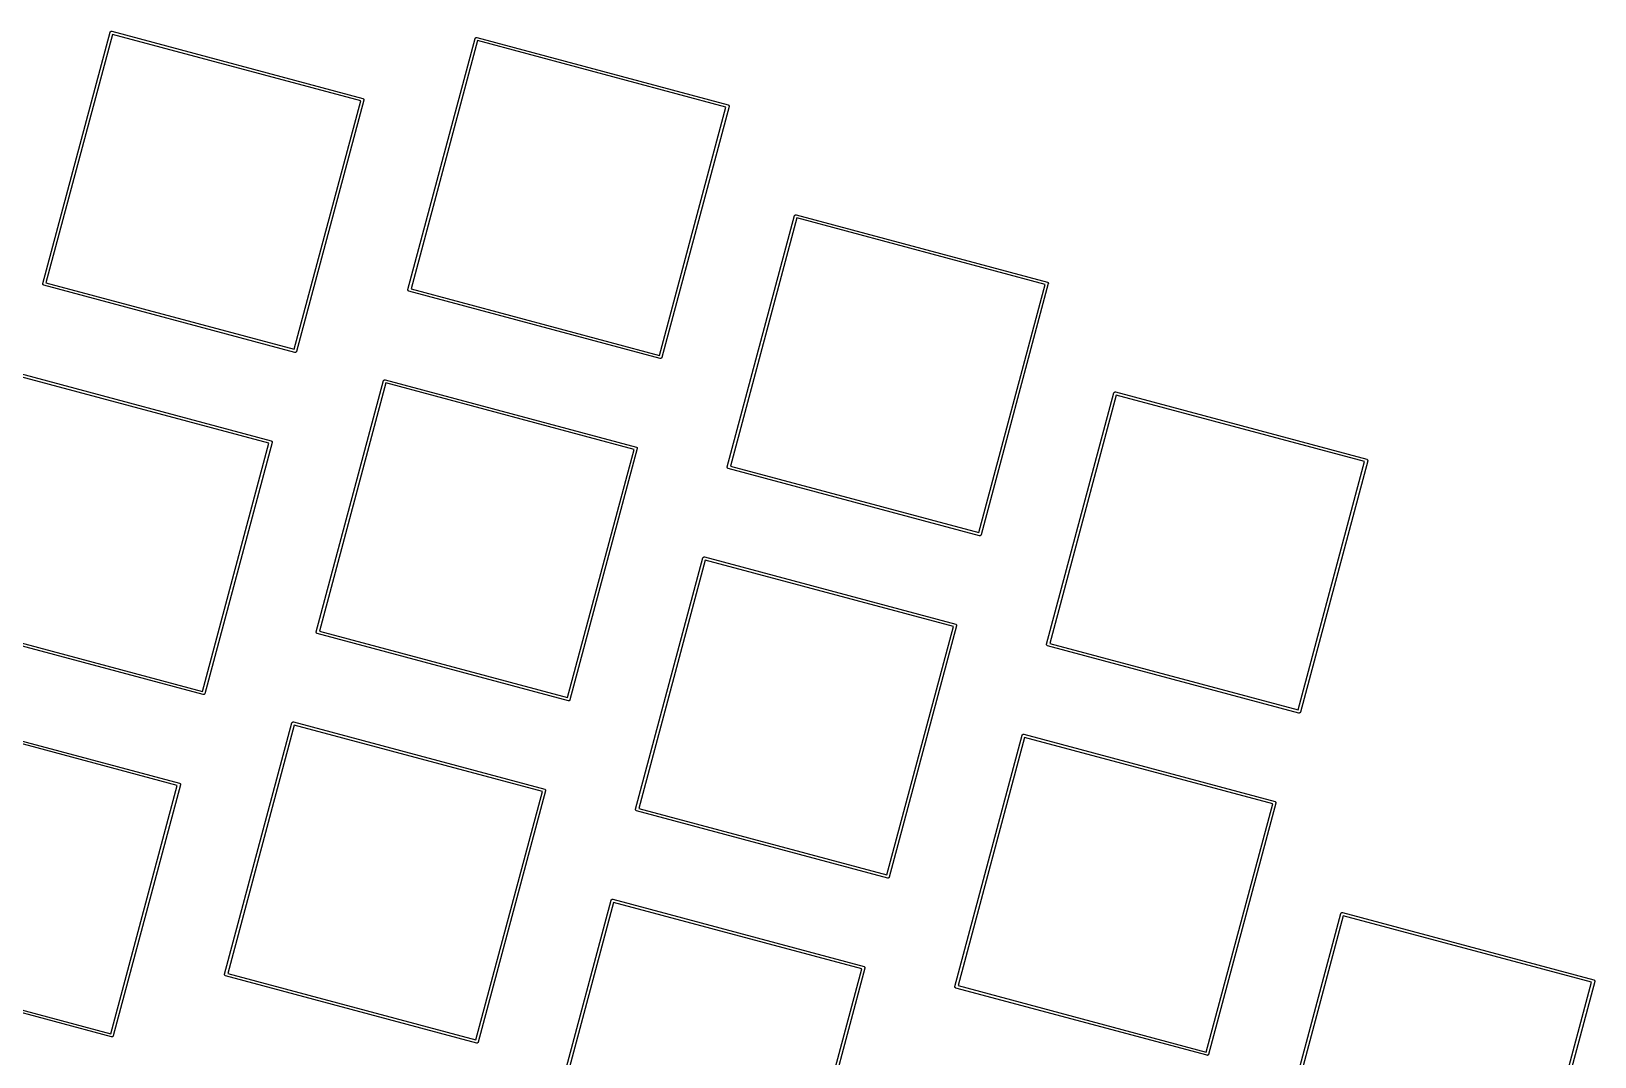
# Model space of a CAD drawing. Extents: x -13 to 326, y -133 to -5.
# Drawn here: x 63.3 to 147.3, y -70.1 to -15 of the extents above; entities that cross this region are included whole.
import ezdxf

# ---------------------------------------------------------------- set-up
doc = ezdxf.new("R2010")
doc.units = 0
doc.header["$MEASUREMENT"] = 0
doc.layers.add('BLACK', color=7, linetype='CONTINUOUS')

msp = doc.modelspace()

# ---------------------------------------------------------------- linework, layer by layer
at = {"layer": 'BLACK', "linetype": 'CONTINUOUS'}
for p, q in [((63.8771, -28.5407), (67.4963, -15.0339)), ((67.4963, -15.0339), (67.498, -15.0273)), ((67.4963, -15.0339), (67.4963, -15.0339)), ((67.498, -15.0273), (67.5019, -15.0218)), ((67.5019, -15.0218), (67.5048, -15.0157)), ((67.5048, -15.0157), (67.5096, -15.0109)), ((67.5096, -15.0109), (67.5135, -15.0053)), ((67.5135, -15.0053), (67.519, -15.0015)), ((67.519, -15.0015), (67.5238, -14.9967)), ((67.5238, -14.9967), (67.5299, -14.9938)), ((67.5299, -14.9938), (67.5355, -14.9899)), ((67.5355, -14.9899), (67.542, -14.9882)), ((67.542, -14.9882), (67.5481, -14.9853)), ((67.5481, -14.9853), (67.5549, -14.9847)), ((67.5549, -14.9847), (67.5614, -14.983)), ((67.5614, -14.983), (67.5682, -14.9836)), ((67.5682, -14.9836), (67.5749, -14.983)), ((67.5749, -14.983), (67.5814, -14.9847)), ((67.5814, -14.9847), (67.5815, -14.9847)), ((67.5815, -14.9847), (81.0883, -18.6039)), ((67.6221, -15.1534), (64.0458, -28.5002)), ((80.9688, -18.7296), (67.6221, -15.1534)), ((83.5107, -28.871), (87.1298, -15.3642)), ((87.2556, -15.4837), (83.6793, -28.8304)), ((87.1298, -15.3642), (87.1316, -15.3576)), ((87.1298, -15.3642), (87.1298, -15.3642)), ((87.1316, -15.3576), (87.1354, -15.3521)), ((87.1354, -15.3521), (87.1383, -15.3459)), ((87.1383, -15.3459), (87.1431, -15.3412)), ((87.1431, -15.3412), (87.147, -15.3356)), ((87.147, -15.3356), (87.1525, -15.3317)), ((87.1525, -15.3317), (87.1573, -15.3269)), ((87.1573, -15.3269), (87.1634, -15.3241)), ((87.1634, -15.3241), (87.169, -15.3202)), ((87.169, -15.3202), (87.1755, -15.3185)), ((87.1755, -15.3185), (87.1817, -15.3156)), ((87.1817, -15.3156), (87.1884, -15.315)), ((87.1884, -15.315), (87.1949, -15.3132)), ((87.1949, -15.3132), (87.2017, -15.3138)), ((87.2017, -15.3138), (87.2084, -15.3133)), ((87.2084, -15.3133), (87.215, -15.315)), ((87.215, -15.315), (87.215, -15.315)), ((87.215, -15.315), (100.722, -18.9342)), ((100.602, -19.0599), (87.2556, -15.4837)), ((77.3926, -32.0764), (80.9688, -18.7296)), ((81.1375, -18.689), (77.5183, -32.1959)), ((81.0883, -18.6039), (81.0883, -18.6039)), ((81.0883, -18.6039), (81.0949, -18.6056)), ((81.0949, -18.6056), (81.1004, -18.6095)), ((81.1004, -18.6095), (81.1065, -18.6124)), ((81.1065, -18.6124), (81.1113, -18.6172)), ((81.1113, -18.6172), (81.1169, -18.621)), ((81.1169, -18.621), (81.1208, -18.6266)), ((81.1208, -18.6266), (81.1255, -18.6314)), ((81.1255, -18.6314), (81.1284, -18.6375)), ((81.1284, -18.6375), (81.1323, -18.643)), ((81.1323, -18.643), (81.134, -18.6496)), ((81.134, -18.6496), (81.1369, -18.6557)), ((81.1369, -18.6557), (81.1375, -18.6625)), ((81.1375, -18.6625), (81.1392, -18.669)), ((81.1392, -18.6825), (81.1375, -18.689)), ((81.1375, -18.689), (81.1375, -18.689)), ((81.1392, -18.669), (81.1386, -18.6758)), ((81.1386, -18.6758), (81.1392, -18.6825)), ((97.0261, -32.4067), (100.602, -19.0599)), ((100.771, -19.0193), (97.1518, -32.5262)), ((100.722, -18.9342), (100.722, -18.9342)), ((100.722, -18.9342), (100.728, -18.9359)), ((100.728, -18.9359), (100.734, -18.9398)), ((100.734, -18.9398), (100.74, -18.9426)), ((100.74, -18.9426), (100.745, -18.9474)), ((100.745, -18.9474), (100.75, -18.9513)), ((100.75, -18.9513), (100.754, -18.9569)), ((100.754, -18.9569), (100.759, -18.9616)), ((100.759, -18.9616), (100.762, -18.9678)), ((100.762, -18.9678), (100.766, -18.9733)), ((100.766, -18.9733), (100.768, -18.9799)), ((100.768, -18.9799), (100.77, -18.986)), ((100.77, -18.986), (100.771, -18.9927)), ((100.771, -18.9927), (100.773, -18.9993)), ((100.773, -19.0128), (100.771, -19.0193)), ((100.771, -19.0193), (100.771, -19.0193)), ((100.773, -18.9993), (100.772, -19.006)), ((100.772, -19.006), (100.773, -19.0128)), ((100.679, -38.4018), (104.298, -24.8949)), ((104.424, -25.0144), (100.848, -38.3612)), ((104.298, -24.8949), (104.3, -24.8884)), ((104.298, -24.8949), (104.298, -24.8949)), ((104.3, -24.8884), (104.304, -24.8828)), ((104.304, -24.8828), (104.307, -24.8767)), ((104.307, -24.8767), (104.311, -24.8719)), ((104.311, -24.8719), (104.315, -24.8663)), ((104.315, -24.8663), (104.321, -24.8625)), ((104.321, -24.8625), (104.326, -24.8577)), ((104.326, -24.8577), (104.332, -24.8548)), ((104.332, -24.8548), (104.337, -24.8509)), ((104.337, -24.8509), (104.344, -24.8492)), ((104.344, -24.8492), (104.35, -24.8463)), ((104.35, -24.8463), (104.357, -24.8457)), ((104.357, -24.8457), (104.363, -24.844)), ((104.363, -24.844), (104.37, -24.8446)), ((104.37, -24.8446), (104.377, -24.844)), ((104.377, -24.844), (104.383, -24.8457)), ((104.383, -24.8457), (104.383, -24.8457)), ((104.383, -24.8457), (117.89, -28.4649)), ((117.771, -28.5906), (104.424, -25.0144)), ((63.8754, -28.5473), (63.8771, -28.5408)), ((63.876, -28.554), (63.8754, -28.5473)), ((63.8754, -28.5608), (63.876, -28.554)), ((63.8771, -28.5673), (63.8754, -28.5608)), ((63.8771, -28.5408), (63.8771, -28.5407)), ((63.8777, -28.5741), (63.8771, -28.5673)), ((63.8806, -28.5802), (63.8777, -28.5741)), ((64.0458, -28.5002), (77.3926, -32.0764)), ((117.939, -28.55), (114.32, -42.0569)), ((117.89, -28.4649), (117.89, -28.4649)), ((117.89, -28.4649), (117.897, -28.4666)), ((117.897, -28.4666), (117.902, -28.4705)), ((117.902, -28.4705), (117.908, -28.4734)), ((117.908, -28.4734), (117.913, -28.4782)), ((117.913, -28.4782), (117.919, -28.482)), ((117.919, -28.482), (117.923, -28.4876)), ((117.923, -28.4876), (117.927, -28.4924)), ((117.927, -28.4924), (117.93, -28.4985)), ((117.93, -28.4985), (117.934, -28.5041)), ((117.934, -28.5041), (117.936, -28.5106)), ((117.936, -28.5106), (117.939, -28.5167)), ((117.939, -28.5167), (117.939, -28.5235)), ((117.939, -28.5235), (117.941, -28.53)), ((117.941, -28.5435), (117.939, -28.55)), ((117.939, -28.55), (117.939, -28.55)), ((117.941, -28.53), (117.94, -28.5368)), ((117.94, -28.5368), (117.941, -28.5435)), ((63.8823, -28.5867), (63.8806, -28.5802)), ((63.8862, -28.5923), (63.8823, -28.5867)), ((63.8891, -28.5984), (63.8862, -28.5923)), ((63.8939, -28.6032), (63.8891, -28.5984)), ((63.8978, -28.6087), (63.8939, -28.6032)), ((63.9033, -28.6126), (63.8978, -28.6087)), ((63.9081, -28.6174), (63.9033, -28.6126)), ((63.9142, -28.6203), (63.9081, -28.6174)), ((63.9198, -28.6242), (63.9142, -28.6203)), ((63.9263, -28.6259), (63.9198, -28.6242)), ((77.4332, -32.2451), (63.9263, -28.6259)), ((63.9263, -28.6259), (63.9263, -28.6259)), ((83.5089, -28.8776), (83.5107, -28.871)), ((83.5095, -28.8843), (83.5089, -28.8776)), ((83.5089, -28.8911), (83.5095, -28.8843)), ((83.5107, -28.8976), (83.5089, -28.8911)), ((83.5107, -28.871), (83.5107, -28.871)), ((83.5112, -28.9043), (83.5107, -28.8976)), ((83.5141, -28.9105), (83.5112, -28.9043)), ((83.5159, -28.917), (83.5141, -28.9105)), ((83.5197, -28.9226), (83.5159, -28.917)), ((83.5226, -28.9287), (83.5197, -28.9226)), ((83.5274, -28.9335), (83.5226, -28.9287)), ((83.5313, -28.939), (83.5274, -28.9335)), ((83.5368, -28.9429), (83.5313, -28.939)), ((83.5416, -28.9477), (83.5368, -28.9429)), ((83.5477, -28.9506), (83.5416, -28.9477)), ((83.5533, -28.9544), (83.5477, -28.9506)), ((83.5598, -28.9562), (83.5533, -28.9544)), ((97.0667, -32.5753), (83.5598, -28.9562)), ((83.5598, -28.9562), (83.5598, -28.9562)), ((83.6793, -28.8304), (97.0261, -32.4067)), ((114.194, -41.9374), (117.771, -28.5906)), ((77.4397, -32.2468), (77.4332, -32.2451)), ((77.4332, -32.2451), (77.4332, -32.2451)), ((77.4465, -32.2462), (77.4397, -32.2468)), ((77.4532, -32.2468), (77.4465, -32.2462)), ((77.4597, -32.2451), (77.4532, -32.2468)), ((77.4665, -32.2445), (77.4597, -32.2451)), ((77.4726, -32.2416), (77.4665, -32.2445)), ((77.4792, -32.2399), (77.4726, -32.2416)), ((77.4847, -32.236), (77.4792, -32.2399)), ((77.4908, -32.2331), (77.4847, -32.236)), ((77.4956, -32.2283), (77.4908, -32.2331)), ((77.5012, -32.2244), (77.4956, -32.2283)), ((77.505, -32.2189), (77.5012, -32.2244)), ((77.5098, -32.2141), (77.505, -32.2189)), ((77.5127, -32.208), (77.5098, -32.2141)), ((77.5166, -32.2024), (77.5127, -32.208)), ((77.5183, -32.1959), (77.5166, -32.2024)), ((77.5183, -32.1959), (77.5183, -32.1959)), ((97.0732, -32.5771), (97.0667, -32.5753)), ((97.0667, -32.5753), (97.0667, -32.5753)), ((97.08, -32.5765), (97.0732, -32.5771)), ((97.0867, -32.5771), (97.08, -32.5765)), ((97.0932, -32.5753), (97.0867, -32.5771)), ((97.1, -32.5748), (97.0932, -32.5753)), ((97.1061, -32.5719), (97.1, -32.5748)), ((97.1127, -32.5701), (97.1061, -32.5719)), ((97.1182, -32.5663), (97.1127, -32.5701)), ((97.1243, -32.5634), (97.1182, -32.5663)), ((97.1291, -32.5586), (97.1243, -32.5634)), ((97.1347, -32.5547), (97.1291, -32.5586)), ((97.1386, -32.5492), (97.1347, -32.5547)), ((97.1433, -32.5444), (97.1386, -32.5492)), ((97.1462, -32.5383), (97.1433, -32.5444)), ((97.1501, -32.5327), (97.1462, -32.5383)), ((97.1518, -32.5262), (97.1501, -32.5327)), ((97.1518, -32.5262), (97.1518, -32.5262)), ((62.651, -33.3856), (76.1578, -37.0048)), ((76.0383, -37.1305), (62.6916, -33.5543)), ((78.5802, -47.2719), (82.1993, -33.7651)), ((82.3251, -33.8845), (78.7488, -47.2313)), ((82.1993, -33.765), (82.2011, -33.7585)), ((82.1993, -33.7651), (82.1993, -33.765)), ((82.2011, -33.7585), (82.2049, -33.753)), ((82.2049, -33.753), (82.2078, -33.7468)), ((82.2078, -33.7468), (82.2126, -33.742)), ((82.2126, -33.742), (82.2165, -33.7365)), ((82.2165, -33.7365), (82.222, -33.7326)), ((82.222, -33.7326), (82.2268, -33.7278)), ((82.2268, -33.7278), (82.2329, -33.725)), ((82.2329, -33.725), (82.2385, -33.7211)), ((82.2385, -33.7211), (82.245, -33.7193)), ((82.245, -33.7193), (82.2512, -33.7165)), ((82.2512, -33.7165), (82.2579, -33.7159)), ((82.2579, -33.7159), (82.2644, -33.7141)), ((82.2644, -33.7141), (82.2712, -33.7147)), ((82.2712, -33.7147), (82.2779, -33.7141)), ((82.2779, -33.7141), (82.2845, -33.7159)), ((82.2845, -33.7159), (82.2845, -33.7159)), ((82.2845, -33.7159), (95.7913, -37.335)), ((95.6718, -37.4608), (82.3251, -33.8845)), ((117.847, -47.9325), (121.466, -34.4256)), ((121.466, -34.4256), (121.468, -34.4191)), ((121.466, -34.4256), (121.466, -34.4256)), ((121.468, -34.4191), (121.472, -34.4135)), ((121.472, -34.4135), (121.475, -34.4074)), ((121.475, -34.4074), (121.48, -34.4026)), ((121.48, -34.4026), (121.483, -34.3971)), ((121.483, -34.3971), (121.489, -34.3932)), ((121.489, -34.3932), (121.494, -34.3884)), ((121.494, -34.3884), (121.5, -34.3855)), ((121.5, -34.3855), (121.506, -34.3817)), ((121.506, -34.3817), (121.512, -34.3799)), ((121.512, -34.3799), (121.518, -34.377)), ((121.518, -34.377), (121.525, -34.3764)), ((121.525, -34.3764), (121.531, -34.3747)), ((121.531, -34.3747), (121.538, -34.3753)), ((121.538, -34.3753), (121.545, -34.3747)), ((121.545, -34.3747), (121.551, -34.3764)), ((121.551, -34.3764), (121.551, -34.3764)), ((121.551, -34.3764), (135.058, -37.9956)), ((121.592, -34.5451), (118.016, -47.8919)), ((134.939, -38.1214), (121.592, -34.5451)), ((72.4621, -50.4773), (76.0383, -37.1305)), ((76.207, -37.0899), (72.5878, -50.5968)), ((76.1578, -37.0048), (76.1578, -37.0048)), ((76.1578, -37.0048), (76.1644, -37.0065)), ((76.1644, -37.0065), (76.1699, -37.0104)), ((76.1699, -37.0104), (76.176, -37.0133)), ((76.176, -37.0133), (76.1808, -37.018)), ((76.1808, -37.018), (76.1864, -37.0219)), ((76.1864, -37.0219), (76.1902, -37.0275)), ((76.1902, -37.0275), (76.195, -37.0323)), ((76.195, -37.0323), (76.1979, -37.0384)), ((76.1979, -37.0384), (76.2018, -37.0439)), ((76.2018, -37.0439), (76.2035, -37.0505)), ((76.2035, -37.0505), (76.2064, -37.0566)), ((76.2064, -37.0566), (76.207, -37.0634)), ((76.207, -37.0634), (76.2087, -37.0699)), ((76.2087, -37.0834), (76.207, -37.0899)), ((76.207, -37.0899), (76.207, -37.0899)), ((76.2087, -37.0699), (76.2081, -37.0766)), ((76.2081, -37.0766), (76.2087, -37.0834)), ((92.0956, -50.8076), (95.6718, -37.4608)), ((95.8405, -37.4202), (92.2213, -50.9271)), ((95.7913, -37.335), (95.7913, -37.335)), ((95.7913, -37.335), (95.7979, -37.3368)), ((95.7979, -37.3368), (95.8034, -37.3407)), ((95.8034, -37.3407), (95.8095, -37.3435)), ((95.8095, -37.3435), (95.8143, -37.3483)), ((95.8143, -37.3483), (95.8199, -37.3522)), ((95.8199, -37.3522), (95.8238, -37.3577)), ((95.8238, -37.3577), (95.8285, -37.3625)), ((95.8285, -37.3625), (95.8314, -37.3687)), ((95.8314, -37.3687), (95.8353, -37.3742)), ((95.8353, -37.3742), (95.837, -37.3808)), ((95.837, -37.3808), (95.8399, -37.3869)), ((95.8399, -37.3869), (95.8405, -37.3936)), ((95.8405, -37.3936), (95.8422, -37.4002)), ((95.8422, -37.4137), (95.8405, -37.4202)), ((95.8405, -37.4202), (95.8405, -37.4202)), ((95.8422, -37.4002), (95.8417, -37.4069)), ((95.8417, -37.4069), (95.8422, -37.4137)), ((100.677, -38.4083), (100.679, -38.4018)), ((100.678, -38.415), (100.677, -38.4083)), ((100.677, -38.4218), (100.678, -38.415)), ((100.679, -38.4283), (100.677, -38.4218)), ((100.679, -38.4018), (100.679, -38.4018)), ((100.68, -38.4351), (100.679, -38.4283)), ((100.682, -38.4412), (100.68, -38.4351)), ((100.684, -38.4477), (100.682, -38.4412)), ((100.688, -38.4533), (100.684, -38.4477)), ((100.691, -38.4594), (100.688, -38.4533)), ((100.696, -38.4642), (100.691, -38.4594)), ((100.7, -38.4697), (100.696, -38.4642)), ((100.705, -38.4736), (100.7, -38.4697)), ((100.71, -38.4784), (100.705, -38.4736)), ((100.716, -38.4813), (100.71, -38.4784)), ((100.722, -38.4852), (100.716, -38.4813)), ((100.728, -38.4869), (100.722, -38.4852)), ((114.235, -42.1061), (100.728, -38.4869)), ((100.728, -38.4869), (100.728, -38.4869)), ((100.848, -38.3612), (114.194, -41.9374)), ((131.363, -51.4681), (134.939, -38.1214)), ((135.108, -38.0808), (131.488, -51.5876)), ((135.058, -37.9956), (135.058, -37.9956)), ((135.058, -37.9956), (135.065, -37.9974)), ((135.065, -37.9974), (135.07, -38.0012)), ((135.07, -38.0012), (135.077, -38.0041)), ((135.077, -38.0041), (135.081, -38.0089)), ((135.081, -38.0089), (135.087, -38.0128)), ((135.087, -38.0128), (135.091, -38.0183)), ((135.091, -38.0183), (135.096, -38.0231)), ((135.096, -38.0231), (135.098, -38.0292)), ((135.098, -38.0292), (135.102, -38.0348)), ((135.102, -38.0348), (135.104, -38.0413)), ((135.104, -38.0413), (135.107, -38.0475)), ((135.107, -38.0475), (135.108, -38.0542)), ((135.108, -38.0542), (135.109, -38.0607)), ((135.109, -38.0742), (135.108, -38.0808)), ((135.108, -38.0808), (135.108, -38.0808)), ((135.109, -38.0607), (135.109, -38.0675)), ((135.109, -38.0675), (135.109, -38.0742)), ((114.241, -42.1078), (114.235, -42.1061)), ((114.235, -42.1061), (114.235, -42.1061)), ((114.248, -42.1072), (114.241, -42.1078)), ((114.255, -42.1078), (114.248, -42.1072)), ((114.262, -42.1061), (114.255, -42.1078)), ((114.268, -42.1055), (114.262, -42.1061)), ((114.274, -42.1026), (114.268, -42.1055)), ((114.281, -42.1009), (114.274, -42.1026)), ((114.286, -42.097), (114.281, -42.1009)), ((114.293, -42.0941), (114.286, -42.097)), ((114.297, -42.0893), (114.293, -42.0941)), ((114.303, -42.0855), (114.297, -42.0893)), ((114.307, -42.0799), (114.303, -42.0855)), ((114.312, -42.0751), (114.307, -42.0799)), ((114.314, -42.069), (114.312, -42.0751)), ((114.318, -42.0634), (114.314, -42.069)), ((114.32, -42.0569), (114.318, -42.0634)), ((114.32, -42.0569), (114.32, -42.0569)), ((95.7484, -56.8026), (99.3676, -43.2958)), ((99.4933, -43.4153), (95.9171, -56.762)), ((99.3676, -43.2958), (99.3693, -43.2892)), ((99.3676, -43.2958), (99.3676, -43.2958)), ((99.3693, -43.2892), (99.3732, -43.2837)), ((99.3732, -43.2837), (99.3761, -43.2776)), ((99.3761, -43.2776), (99.3809, -43.2728)), ((99.3809, -43.2728), (99.3847, -43.2672)), ((99.3847, -43.2672), (99.3903, -43.2633)), ((99.3903, -43.2633), (99.3951, -43.2586)), ((99.3951, -43.2586), (99.4012, -43.2557)), ((99.4012, -43.2557), (99.4067, -43.2518)), ((99.4067, -43.2518), (99.4133, -43.2501)), ((99.4133, -43.2501), (99.4194, -43.2472)), ((99.4194, -43.2472), (99.4262, -43.2466)), ((99.4262, -43.2466), (99.4327, -43.2449)), ((99.4327, -43.2449), (99.4394, -43.2454)), ((99.4394, -43.2454), (99.4462, -43.2449)), ((99.4462, -43.2449), (99.4527, -43.2466)), ((99.4527, -43.2466), (99.4527, -43.2466)), ((99.4527, -43.2466), (112.96, -46.8658)), ((112.84, -46.9915), (99.4933, -43.4153)), ((72.5027, -50.6459), (58.9958, -47.0268)), ((59.1153, -46.901), (72.4621, -50.4773)), ((109.264, -60.3383), (112.84, -46.9915)), ((113.009, -46.9509), (109.39, -60.4578)), ((112.96, -46.8658), (112.96, -46.8658)), ((112.96, -46.8658), (112.966, -46.8675)), ((112.966, -46.8675), (112.972, -46.8714)), ((112.972, -46.8714), (112.978, -46.8743)), ((112.978, -46.8743), (112.983, -46.8791)), ((112.983, -46.8791), (112.988, -46.8829)), ((112.988, -46.8829), (112.992, -46.8885)), ((112.992, -46.8885), (112.997, -46.8933)), ((112.997, -46.8933), (113, -46.8994)), ((113, -46.8994), (113.004, -46.9049)), ((113.004, -46.9049), (113.005, -46.9115)), ((113.005, -46.9115), (113.008, -46.9176)), ((113.008, -46.9176), (113.009, -46.9244)), ((113.009, -46.9244), (113.011, -46.9309)), ((113.011, -46.9444), (113.009, -46.9509)), ((113.009, -46.9509), (113.009, -46.9509)), ((113.011, -46.9309), (113.01, -46.9376)), ((113.01, -46.9376), (113.011, -46.9444)), ((78.5784, -47.2785), (78.5802, -47.2719)), ((78.579, -47.2852), (78.5784, -47.2785)), ((78.5784, -47.2919), (78.579, -47.2852)), ((78.5802, -47.2985), (78.5784, -47.2919)), ((78.5802, -47.2719), (78.5802, -47.2719)), ((78.5807, -47.3052), (78.5802, -47.2985)), ((78.5836, -47.3114), (78.5807, -47.3052)), ((78.5854, -47.3179), (78.5836, -47.3114)), ((78.5892, -47.3234), (78.5854, -47.3179)), ((78.5921, -47.3296), (78.5892, -47.3234)), ((78.5969, -47.3344), (78.5921, -47.3296)), ((78.6008, -47.3399), (78.5969, -47.3344)), ((78.6063, -47.3438), (78.6008, -47.3399)), ((78.6111, -47.3486), (78.6063, -47.3438)), ((78.6172, -47.3514), (78.6111, -47.3486)), ((78.6228, -47.3553), (78.6172, -47.3514)), ((78.6293, -47.3571), (78.6228, -47.3553)), ((92.1362, -50.9762), (78.6293, -47.3571)), ((78.6293, -47.3571), (78.6293, -47.3571)), ((78.7488, -47.2313), (92.0956, -50.8076)), ((118.016, -47.8919), (131.363, -51.4681)), ((117.845, -47.939), (117.847, -47.9325)), ((117.846, -47.9458), (117.845, -47.939)), ((117.845, -47.9525), (117.846, -47.9458)), ((117.847, -47.959), (117.845, -47.9525)), ((117.847, -47.9325), (117.847, -47.9325)), ((117.848, -47.9658), (117.847, -47.959)), ((117.851, -47.9719), (117.848, -47.9658)), ((117.852, -47.9785), (117.851, -47.9719)), ((117.856, -47.984), (117.852, -47.9785)), ((117.859, -47.9901), (117.856, -47.984)), ((117.864, -47.9949), (117.859, -47.9901)), ((117.868, -48.0005), (117.864, -47.9949)), ((117.873, -48.0044), (117.868, -48.0005)), ((117.878, -48.0091), (117.873, -48.0044)), ((117.884, -48.012), (117.878, -48.0091)), ((117.89, -48.0159), (117.884, -48.012)), ((117.896, -48.0176), (117.89, -48.0159)), ((131.403, -51.6368), (117.896, -48.0176)), ((117.896, -48.0176), (117.896, -48.0176)), ((72.5092, -50.6477), (72.5027, -50.6459)), ((72.5027, -50.6459), (72.5027, -50.6459)), ((72.516, -50.6471), (72.5092, -50.6477)), ((72.5227, -50.6477), (72.516, -50.6471)), ((72.5292, -50.6459), (72.5227, -50.6477)), ((72.536, -50.6454), (72.5292, -50.6459)), ((72.5421, -50.6425), (72.536, -50.6454)), ((72.5487, -50.6407), (72.5421, -50.6425)), ((72.5542, -50.6369), (72.5487, -50.6407)), ((72.5603, -50.634), (72.5542, -50.6369)), ((72.5651, -50.6292), (72.5603, -50.634)), ((72.5707, -50.6253), (72.5651, -50.6292)), ((72.5745, -50.6198), (72.5707, -50.6253)), ((72.5793, -50.615), (72.5745, -50.6198)), ((72.5822, -50.6089), (72.5793, -50.615)), ((72.5861, -50.6033), (72.5822, -50.6089)), ((72.5878, -50.5968), (72.5861, -50.6033)), ((72.5878, -50.5968), (72.5878, -50.5968)), ((92.1427, -50.978), (92.1362, -50.9762)), ((92.1362, -50.9762), (92.1362, -50.9762)), ((92.1495, -50.9774), (92.1427, -50.978)), ((92.1562, -50.978), (92.1495, -50.9774)), ((92.1627, -50.9762), (92.1562, -50.978)), ((92.1695, -50.9756), (92.1627, -50.9762)), ((92.1756, -50.9728), (92.1695, -50.9756)), ((92.1822, -50.971), (92.1756, -50.9728)), ((92.1877, -50.9671), (92.1822, -50.971)), ((92.1938, -50.9643), (92.1877, -50.9671)), ((92.1986, -50.9595), (92.1938, -50.9643)), ((92.2042, -50.9556), (92.1986, -50.9595)), ((92.2081, -50.9501), (92.2042, -50.9556)), ((92.2128, -50.9453), (92.2081, -50.9501)), ((92.2157, -50.9391), (92.2128, -50.9453)), ((92.2196, -50.9336), (92.2157, -50.9391)), ((92.2213, -50.9271), (92.2196, -50.9336)), ((92.2213, -50.9271), (92.2213, -50.9271)), ((57.7205, -51.7865), (71.2273, -55.4056)), ((71.1078, -55.5314), (57.761, -51.9551)), ((77.3274, -52.1168), (77.3339, -52.115)), ((77.3339, -52.115), (77.3407, -52.1156)), ((77.3407, -52.1156), (77.3474, -52.115)), ((77.3474, -52.115), (77.354, -52.1168)), ((131.41, -51.6385), (131.403, -51.6368)), ((131.403, -51.6368), (131.403, -51.6368)), ((131.416, -51.638), (131.41, -51.6385)), ((131.423, -51.6385), (131.416, -51.638)), ((131.43, -51.6368), (131.423, -51.6385)), ((131.437, -51.6362), (131.43, -51.6368)), ((131.443, -51.6333), (131.437, -51.6362)), ((131.449, -51.6316), (131.443, -51.6333)), ((131.455, -51.6277), (131.449, -51.6316)), ((131.461, -51.6248), (131.455, -51.6277)), ((131.466, -51.6201), (131.461, -51.6248)), ((131.471, -51.6162), (131.466, -51.6201)), ((131.475, -51.6106), (131.471, -51.6162)), ((131.48, -51.6058), (131.475, -51.6106)), ((131.483, -51.5997), (131.48, -51.6058)), ((131.487, -51.5942), (131.483, -51.5997)), ((131.488, -51.5876), (131.487, -51.5942)), ((131.488, -51.5876), (131.488, -51.5876)), ((73.6496, -65.6728), (77.2688, -52.1659)), ((77.3946, -52.2854), (73.8183, -65.6322)), ((77.2688, -52.1659), (77.2706, -52.1594)), ((77.2688, -52.1659), (77.2688, -52.1659)), ((77.2706, -52.1594), (77.2744, -52.1539)), ((77.2744, -52.1539), (77.2773, -52.1477)), ((77.2773, -52.1477), (77.2821, -52.1429)), ((77.2821, -52.1429), (77.286, -52.1374)), ((77.286, -52.1374), (77.2915, -52.1335)), ((77.2915, -52.1335), (77.2963, -52.1287)), ((77.2963, -52.1287), (77.3024, -52.1259)), ((77.3024, -52.1259), (77.308, -52.122)), ((77.308, -52.122), (77.3145, -52.1202)), ((77.3145, -52.1202), (77.3207, -52.1174)), ((77.3207, -52.1174), (77.3274, -52.1168)), ((77.354, -52.1168), (77.354, -52.1168)), ((77.354, -52.1168), (90.8608, -55.7359)), ((90.7413, -55.8617), (77.3946, -52.2854)), ((112.917, -66.3334), (116.536, -52.8265)), ((116.662, -52.946), (113.085, -66.2928)), ((116.536, -52.8265), (116.538, -52.82)), ((116.536, -52.8265), (116.536, -52.8265)), ((116.538, -52.82), (116.541, -52.8144)), ((116.541, -52.8144), (116.544, -52.8083)), ((116.544, -52.8083), (116.549, -52.8035)), ((116.549, -52.8035), (116.553, -52.798)), ((116.553, -52.798), (116.559, -52.7941)), ((116.559, -52.7941), (116.563, -52.7893)), ((116.563, -52.7893), (116.569, -52.7864)), ((116.569, -52.7864), (116.575, -52.7825)), ((116.575, -52.7825), (116.582, -52.7808)), ((116.582, -52.7808), (116.588, -52.7779)), ((116.588, -52.7779), (116.594, -52.7773)), ((116.594, -52.7773), (116.601, -52.7756)), ((116.601, -52.7756), (116.608, -52.7762)), ((116.608, -52.7762), (116.614, -52.7756)), ((116.614, -52.7756), (116.621, -52.7773)), ((116.621, -52.7773), (116.621, -52.7773)), ((116.621, -52.7773), (130.128, -56.3965)), ((130.008, -56.5222), (116.662, -52.946)), ((71.2273, -55.4056), (71.2273, -55.4056)), ((71.2273, -55.4056), (71.2339, -55.4074)), ((71.2339, -55.4074), (71.2394, -55.4113)), ((71.2394, -55.4113), (71.2455, -55.4141)), ((71.2455, -55.4141), (71.2503, -55.4189)), ((71.2503, -55.4189), (71.2559, -55.4228)), ((71.2559, -55.4228), (71.2597, -55.4284)), ((71.2597, -55.4284), (71.2645, -55.4331)), ((71.2645, -55.4331), (71.2674, -55.4393)), ((71.2674, -55.4393), (71.2713, -55.4448)), ((71.2713, -55.4448), (71.273, -55.4514)), ((71.273, -55.4514), (71.2759, -55.4575)), ((71.2759, -55.4575), (71.2765, -55.4642)), ((71.2765, -55.4642), (71.2782, -55.4708)), ((71.2782, -55.4708), (71.2776, -55.4775)), ((71.2776, -55.4775), (71.2782, -55.4843)), ((67.5316, -68.8782), (71.1078, -55.5314)), ((71.2765, -55.4908), (67.6573, -68.9977)), ((71.2782, -55.4843), (71.2765, -55.4908)), ((71.2765, -55.4908), (71.2765, -55.4908)), ((87.1651, -69.2085), (90.7413, -55.8617)), ((90.91, -55.8211), (87.2908, -69.3279)), ((90.8608, -55.7359), (90.8608, -55.7359)), ((90.8608, -55.7359), (90.8674, -55.7377)), ((90.8674, -55.7377), (90.8729, -55.7416)), ((90.8729, -55.7416), (90.879, -55.7444)), ((90.879, -55.7444), (90.8838, -55.7492)), ((90.8838, -55.7492), (90.8894, -55.7531)), ((90.8894, -55.7531), (90.8933, -55.7586)), ((90.8933, -55.7586), (90.898, -55.7634)), ((90.898, -55.7634), (90.9009, -55.7696)), ((90.9009, -55.7696), (90.9048, -55.7751)), ((90.9048, -55.7751), (90.9065, -55.7816)), ((90.9065, -55.7816), (90.9094, -55.7878)), ((90.9094, -55.7878), (90.91, -55.7945)), ((90.91, -55.7945), (90.9117, -55.8011)), ((90.9117, -55.8145), (90.91, -55.8211)), ((90.91, -55.8211), (90.91, -55.8211)), ((90.9117, -55.8011), (90.9112, -55.8078)), ((90.9112, -55.8078), (90.9117, -55.8145)), ((95.7467, -56.8092), (95.7484, -56.8026)), ((95.7473, -56.8159), (95.7467, -56.8092)), ((95.7467, -56.8227), (95.7473, -56.8159)), ((95.7484, -56.8292), (95.7467, -56.8227)), ((95.7484, -56.8026), (95.7484, -56.8026)), ((95.749, -56.8359), (95.7484, -56.8292)), ((95.7519, -56.8421), (95.749, -56.8359)), ((95.7536, -56.8486), (95.7519, -56.8421)), ((95.7575, -56.8542), (95.7536, -56.8486)), ((95.7604, -56.8603), (95.7575, -56.8542)), ((95.7651, -56.8651), (95.7604, -56.8603)), ((95.769, -56.8706), (95.7651, -56.8651)), ((95.7746, -56.8745), (95.769, -56.8706)), ((95.7794, -56.8793), (95.7746, -56.8745)), ((95.7855, -56.8822), (95.7794, -56.8793)), ((95.791, -56.886), (95.7855, -56.8822)), ((95.7976, -56.8878), (95.791, -56.886)), ((109.304, -60.507), (95.7976, -56.8878)), ((95.7976, -56.8878), (95.7976, -56.8878)), ((95.9171, -56.762), (109.264, -60.3383)), ((126.432, -69.869), (130.008, -56.5222)), ((130.177, -56.4817), (126.558, -69.9885)), ((130.128, -56.3965), (130.128, -56.3965)), ((130.128, -56.3965), (130.134, -56.3982)), ((130.134, -56.3982), (130.14, -56.4021)), ((130.14, -56.4021), (130.146, -56.405)), ((130.146, -56.405), (130.151, -56.4098)), ((130.151, -56.4098), (130.156, -56.4137)), ((130.156, -56.4137), (130.16, -56.4192)), ((130.16, -56.4192), (130.165, -56.424)), ((130.165, -56.424), (130.168, -56.4301)), ((130.168, -56.4301), (130.172, -56.4357)), ((130.172, -56.4357), (130.174, -56.4422)), ((130.174, -56.4422), (130.176, -56.4483)), ((130.176, -56.4483), (130.177, -56.4551)), ((130.177, -56.4551), (130.179, -56.4616)), ((130.179, -56.4751), (130.177, -56.4816)), ((130.177, -56.4816), (130.177, -56.4817)), ((130.179, -56.4616), (130.178, -56.4684)), ((130.178, -56.4684), (130.179, -56.4751)), ((109.311, -60.5087), (109.304, -60.507)), ((109.304, -60.507), (109.304, -60.507)), ((109.318, -60.5081), (109.311, -60.5087)), ((109.324, -60.5087), (109.318, -60.5081)), ((109.331, -60.507), (109.324, -60.5087)), ((109.338, -60.5064), (109.331, -60.507)), ((109.344, -60.5035), (109.338, -60.5064)), ((109.35, -60.5018), (109.344, -60.5035)), ((109.356, -60.4979), (109.35, -60.5018)), ((109.362, -60.495), (109.356, -60.4979)), ((109.367, -60.4902), (109.362, -60.495)), ((109.372, -60.4863), (109.367, -60.4902)), ((109.376, -60.4808), (109.372, -60.4863)), ((109.381, -60.476), (109.376, -60.4808)), ((109.384, -60.4699), (109.381, -60.476)), ((109.388, -60.4643), (109.384, -60.4699)), ((109.39, -60.4578), (109.388, -60.4643)), ((109.39, -60.4578), (109.39, -60.4578)), ((90.8179, -75.2035), (94.4371, -61.6967)), ((94.5628, -61.8162), (90.9866, -75.1629)), ((94.4371, -61.6967), (94.4388, -61.6901)), ((94.4371, -61.6967), (94.4371, -61.6967)), ((94.4388, -61.6901), (94.4427, -61.6846)), ((94.4427, -61.6846), (94.4456, -61.6784)), ((94.4456, -61.6784), (94.4504, -61.6737)), ((94.4504, -61.6737), (94.4542, -61.6681)), ((94.4542, -61.6681), (94.4598, -61.6642)), ((94.4598, -61.6642), (94.4646, -61.6594)), ((94.4646, -61.6594), (94.4707, -61.6566)), ((94.4707, -61.6566), (94.4762, -61.6527)), ((94.4762, -61.6527), (94.4828, -61.651)), ((94.4828, -61.651), (94.4889, -61.6481)), ((94.4889, -61.6481), (94.4957, -61.6475)), ((94.4957, -61.6475), (94.5022, -61.6457)), ((94.5022, -61.6457), (94.5089, -61.6463)), ((94.5089, -61.6463), (94.5157, -61.6457)), ((94.5157, -61.6457), (94.5222, -61.6475)), ((94.5222, -61.6475), (94.5222, -61.6475)), ((94.5222, -61.6475), (108.029, -65.2667)), ((107.91, -65.3924), (94.5628, -61.8162)), ((130.054, -75.9189), (133.673, -62.412)), ((133.799, -62.5315), (130.222, -75.8783)), ((133.673, -62.412), (133.675, -62.4055)), ((133.673, -62.412), (133.673, -62.412)), ((133.675, -62.4055), (133.679, -62.3999)), ((133.679, -62.3999), (133.681, -62.3938)), ((133.681, -62.3938), (133.686, -62.389)), ((133.686, -62.389), (133.69, -62.3834)), ((133.69, -62.3834), (133.696, -62.3796)), ((133.696, -62.3796), (133.7, -62.3748)), ((133.7, -62.3748), (133.707, -62.3719)), ((133.707, -62.3719), (133.712, -62.368)), ((133.712, -62.368), (133.719, -62.3663)), ((133.719, -62.3663), (133.725, -62.3634)), ((133.725, -62.3634), (133.732, -62.3628)), ((133.732, -62.3628), (133.738, -62.3611)), ((133.738, -62.3611), (133.745, -62.3617)), ((133.745, -62.3617), (133.752, -62.3611)), ((133.752, -62.3611), (133.758, -62.3628)), ((133.758, -62.3628), (133.758, -62.3628)), ((133.758, -62.3628), (147.265, -65.982)), ((147.146, -66.1077), (133.799, -62.5315)), ((67.5722, -69.0468), (54.0653, -65.4277)), ((54.1848, -65.3019), (67.5316, -68.8782)), ((104.333, -78.7392), (107.91, -65.3924)), ((108.078, -65.3518), (104.459, -78.8587)), ((108.029, -65.2667), (108.029, -65.2667)), ((108.029, -65.2667), (108.036, -65.2684)), ((108.036, -65.2684), (108.041, -65.2723)), ((108.041, -65.2723), (108.047, -65.2751)), ((108.047, -65.2751), (108.052, -65.2799)), ((108.052, -65.2799), (108.058, -65.2838)), ((108.058, -65.2838), (108.062, -65.2894)), ((108.062, -65.2894), (108.066, -65.2941)), ((108.066, -65.2941), (108.069, -65.3003)), ((108.069, -65.3003), (108.073, -65.3058)), ((108.073, -65.3058), (108.075, -65.3124)), ((108.075, -65.3124), (108.078, -65.3185)), ((108.078, -65.3185), (108.078, -65.3252)), ((108.078, -65.3252), (108.08, -65.3318)), ((108.08, -65.3453), (108.078, -65.3518)), ((108.078, -65.3518), (108.078, -65.3518)), ((108.08, -65.3318), (108.079, -65.3385)), ((108.079, -65.3385), (108.08, -65.3453)), ((73.6479, -65.6793), (73.6496, -65.6728)), ((73.6485, -65.6861), (73.6479, -65.6793)), ((73.6479, -65.6928), (73.6485, -65.6861)), ((73.6496, -65.6994), (73.6479, -65.6928)), ((73.6496, -65.6728), (73.6496, -65.6728)), ((73.6502, -65.7061), (73.6496, -65.6994)), ((73.6531, -65.7122), (73.6502, -65.7061)), ((73.6549, -65.7188), (73.6531, -65.7122)), ((73.6587, -65.7243), (73.6549, -65.7188)), ((73.6616, -65.7305), (73.6587, -65.7243)), ((73.6664, -65.7353), (73.6616, -65.7305)), ((73.6703, -65.7408), (73.6664, -65.7353)), ((73.6758, -65.7447), (73.6703, -65.7408)), ((73.6806, -65.7495), (73.6758, -65.7447)), ((73.6867, -65.7523), (73.6806, -65.7495)), ((73.6923, -65.7562), (73.6867, -65.7523)), ((73.6988, -65.758), (73.6923, -65.7562)), ((87.2057, -69.3771), (73.6988, -65.758)), ((73.6988, -65.758), (73.6988, -65.758)), ((73.8183, -65.6322), (87.1651, -69.2085)), ((112.915, -66.3399), (112.917, -66.3334)), ((112.916, -66.3466), (112.915, -66.3399)), ((112.915, -66.3534), (112.916, -66.3466)), ((112.917, -66.3599), (112.915, -66.3534)), ((112.917, -66.3334), (112.917, -66.3334)), ((112.917, -66.3667), (112.917, -66.3599)), ((112.92, -66.3728), (112.917, -66.3667)), ((112.922, -66.3793), (112.92, -66.3728)), ((112.926, -66.3849), (112.922, -66.3793)), ((112.929, -66.391), (112.926, -66.3849)), ((112.933, -66.3958), (112.929, -66.391)), ((112.937, -66.4014), (112.933, -66.3958)), ((112.943, -66.4052), (112.937, -66.4014)), ((112.948, -66.41), (112.943, -66.4052)), ((113.085, -66.2928), (126.432, -69.869)), ((143.569, -79.4545), (147.146, -66.1077)), ((147.314, -66.0671), (143.695, -79.574)), ((147.265, -65.982), (147.265, -65.982)), ((147.265, -65.982), (147.272, -65.9837)), ((147.272, -65.9837), (147.277, -65.9876)), ((147.277, -65.9876), (147.283, -65.9905)), ((147.283, -65.9905), (147.288, -65.9953)), ((147.288, -65.9953), (147.294, -65.9991)), ((147.294, -65.9991), (147.297, -66.0047)), ((147.297, -66.0047), (147.302, -66.0095)), ((147.302, -66.0095), (147.305, -66.0156)), ((147.305, -66.0156), (147.309, -66.0212)), ((147.309, -66.0212), (147.311, -66.0277)), ((147.311, -66.0277), (147.314, -66.0338)), ((147.314, -66.0338), (147.314, -66.0406)), ((147.314, -66.0406), (147.316, -66.0471)), ((147.316, -66.0606), (147.314, -66.0671)), ((147.314, -66.0671), (147.314, -66.0671)), ((147.316, -66.0471), (147.315, -66.0539)), ((147.315, -66.0539), (147.316, -66.0606)), ((112.954, -66.4129), (112.948, -66.41)), ((112.959, -66.4168), (112.954, -66.4129)), ((112.966, -66.4185), (112.959, -66.4168)), ((126.473, -70.0377), (112.966, -66.4185)), ((112.966, -66.4185), (112.966, -66.4185)), ((67.5787, -69.0486), (67.5722, -69.0468)), ((67.5722, -69.0468), (67.5722, -69.0468)), ((67.5854, -69.048), (67.5787, -69.0486)), ((67.5922, -69.0486), (67.5854, -69.048)), ((67.5987, -69.0468), (67.5922, -69.0486)), ((67.6055, -69.0462), (67.5987, -69.0468)), ((67.6116, -69.0434), (67.6055, -69.0462)), ((67.6181, -69.0416), (67.6116, -69.0434)), ((67.6237, -69.0378), (67.6181, -69.0416)), ((67.6298, -69.0349), (67.6237, -69.0378)), ((67.6346, -69.0301), (67.6298, -69.0349)), ((67.6402, -69.0262), (67.6346, -69.0301)), ((67.644, -69.0207), (67.6402, -69.0262)), ((67.6488, -69.0159), (67.644, -69.0207)), ((67.6517, -69.0097), (67.6488, -69.0159)), ((67.6556, -69.0042), (67.6517, -69.0097)), ((67.6573, -68.9977), (67.6556, -69.0042)), ((67.6573, -68.9977), (67.6573, -68.9977)), ((87.2122, -69.3789), (87.2057, -69.3771)), ((87.2057, -69.3771), (87.2057, -69.3771)), ((87.219, -69.3783), (87.2122, -69.3789)), ((87.2257, -69.3789), (87.219, -69.3783)), ((87.2322, -69.3771), (87.2257, -69.3789)), ((87.239, -69.3765), (87.2322, -69.3771)), ((87.2451, -69.3737), (87.239, -69.3765)), ((87.2517, -69.3719), (87.2451, -69.3737)), ((87.2572, -69.368), (87.2517, -69.3719)), ((87.2633, -69.3652), (87.2572, -69.368)), ((87.2681, -69.3604), (87.2633, -69.3652)), ((87.2737, -69.3565), (87.2681, -69.3604)), ((87.2776, -69.351), (87.2737, -69.3565)), ((87.2823, -69.3462), (87.2776, -69.351)), ((87.2852, -69.34), (87.2823, -69.3462)), ((87.2891, -69.3345), (87.2852, -69.34)), ((87.2908, -69.328), (87.2891, -69.3345)), ((87.2908, -69.3279), (87.2908, -69.328)), ((126.479, -70.0394), (126.473, -70.0377)), ((126.473, -70.0377), (126.473, -70.0377)), ((126.486, -70.0388), (126.479, -70.0394)), ((126.493, -70.0394), (126.486, -70.0388)), ((126.499, -70.0377), (126.493, -70.0394)), ((126.506, -70.0371), (126.499, -70.0377)), ((126.512, -70.0342), (126.506, -70.0371)), ((126.519, -70.0325), (126.512, -70.0342)), ((126.524, -70.0286), (126.519, -70.0325)), ((126.53, -70.0257), (126.524, -70.0286)), ((126.535, -70.0209), (126.53, -70.0257)), ((126.541, -70.0171), (126.535, -70.0209)), ((126.545, -70.0115), (126.541, -70.0171)), ((126.549, -70.0067), (126.545, -70.0115)), ((126.552, -70.0006), (126.549, -70.0067)), ((126.556, -69.995), (126.552, -70.0006)), ((126.558, -69.9885), (126.556, -69.995)), ((126.558, -69.9885), (126.558, -69.9885))]:
    msp.add_line(p, q, dxfattribs=at)

doc.saveas('drawing.dxf')
